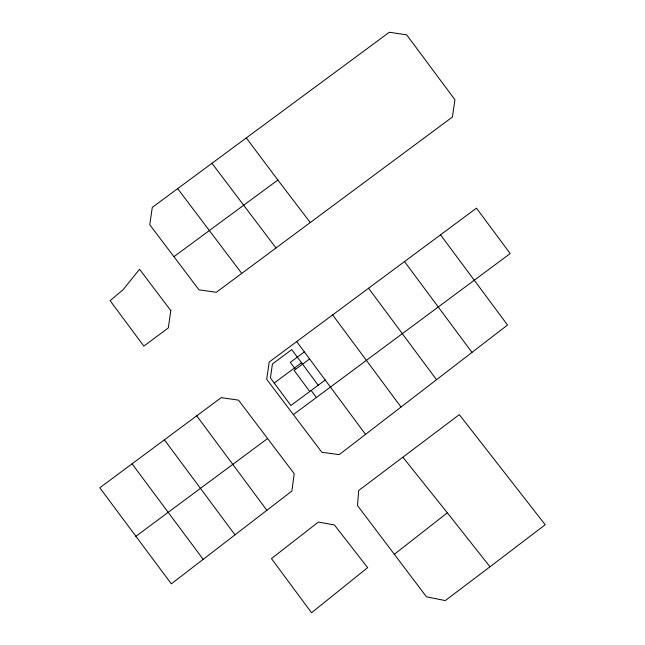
<?xml version="1.0" encoding="UTF-8"?>
<svg xmlns="http://www.w3.org/2000/svg" width="645" height="645" viewBox="0 0 645 645"><rect width="100%" height="100%" fill="white"/><g stroke="black" fill="none" stroke-linecap="round" stroke-linejoin="round"><path stroke-width="0.97" d="M394.159 554.426L447.34 512.807L489.998 566.794L545.21 524.748L459.313 414.646L358.701 490.474L357.499 505.551L426.474 596.835L445.26 600.576L489.998 566.794M203.175 559.352L291.863 491.063L294.209 473.704L238.529 400.134L221.203 397.651L99.79 487.773L171.328 583.854L203.175 559.352L132.056 463.803M440.543 234.828L507.534 325.024L339.222 454.628L321.863 452.282L266.699 379.349L269.183 362.022L476.453 208.158L510.195 253.558L293.37 414.59M241.746 273.399L216.301 292.298L198.974 289.815L149.769 224.718L152.285 207.392L389.338 32.25L406.664 34.838L454.935 99.733L452.379 117.051L241.746 273.399L177.657 188.63M304.367 351.92L290.315 362.345L295.531 369.375M274.198 383.025L301.513 362.756M309.584 358.942L294.12 370.415L309.769 391.499M325.225 380.018L290.887 405.503L270.44 377.954L272.44 363.957L291.766 349.622L318.203 385.234M267.611 438.527L135.764 536.39M310.277 222.549L277.866 180.019L173.916 256.67M403.044 457.442L447.34 512.807M276.012 247.986L211.963 163.29M246.293 137.949L277.866 180.019M471.979 352.396L404.528 261.572M436.52 379.695L368.585 288.242M401.029 407.027L332.643 314.913M196.733 415.815L266.877 510.316M164.394 439.825L234.99 534.85M296.7 341.584L365.538 434.367M311.172 390.451L316.389 397.473M170.804 310.608L168.313 327.934L143.819 346.099L110.11 300.667L123.098 289.71L139.546 269.271L170.804 310.608M367.634 567.632L311.543 612.75L271.456 558.594L318.388 522.071L334.424 524.957L367.634 567.632"/></g></svg>
